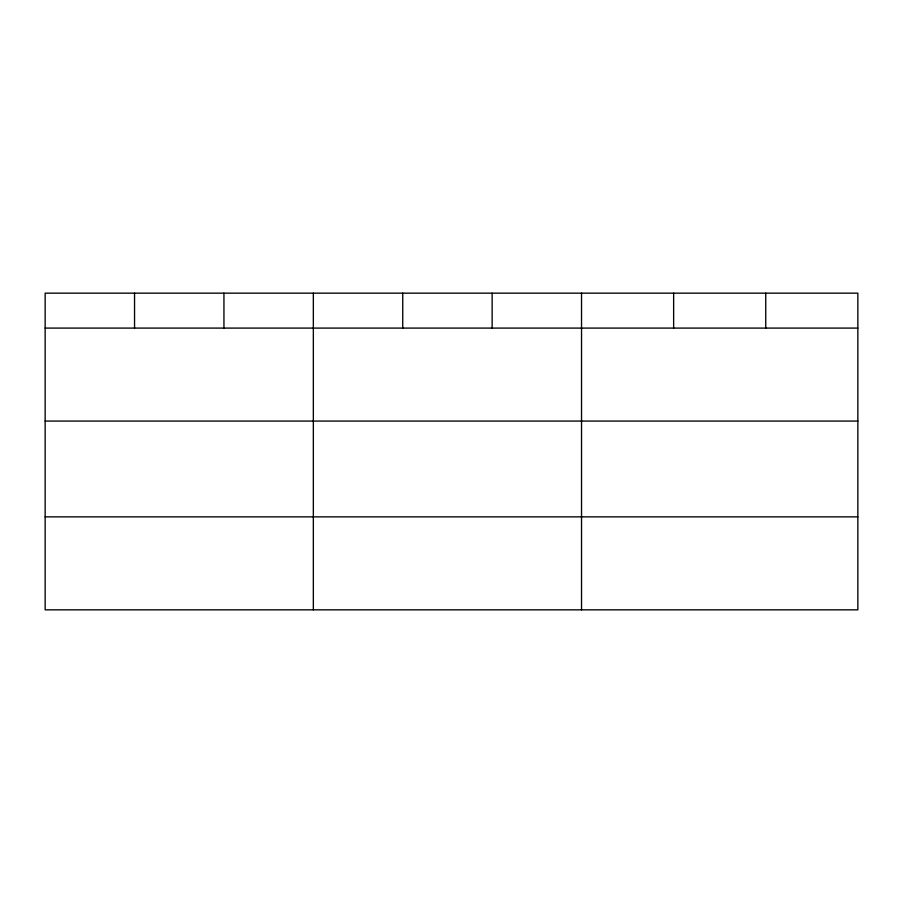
<?xml version="1.0" encoding="UTF-8"?>
<svg xmlns="http://www.w3.org/2000/svg" width="903" height="903" viewBox="0 0 903 903"><rect width="100%" height="100%" fill="white"/><g stroke="black" fill="none" stroke-linecap="round" stroke-linejoin="round"><path stroke-width="1.35" d="M857.85 421.069L857.85 293.159L45.15 293.159L45.15 609.841L857.85 609.841L857.85 421.069L45.15 421.069M45.15 328.094L857.85 328.094M45.15 516.866L857.85 516.866M765.744 293.159L765.744 328.094M673.638 293.159L673.638 328.094M581.532 293.159L581.532 609.841M492.135 293.159L492.135 328.094M402.738 293.159L402.738 328.094M313.341 293.159L313.341 609.841M223.944 293.159L223.944 328.094M134.547 293.159L134.547 328.094"/></g></svg>
